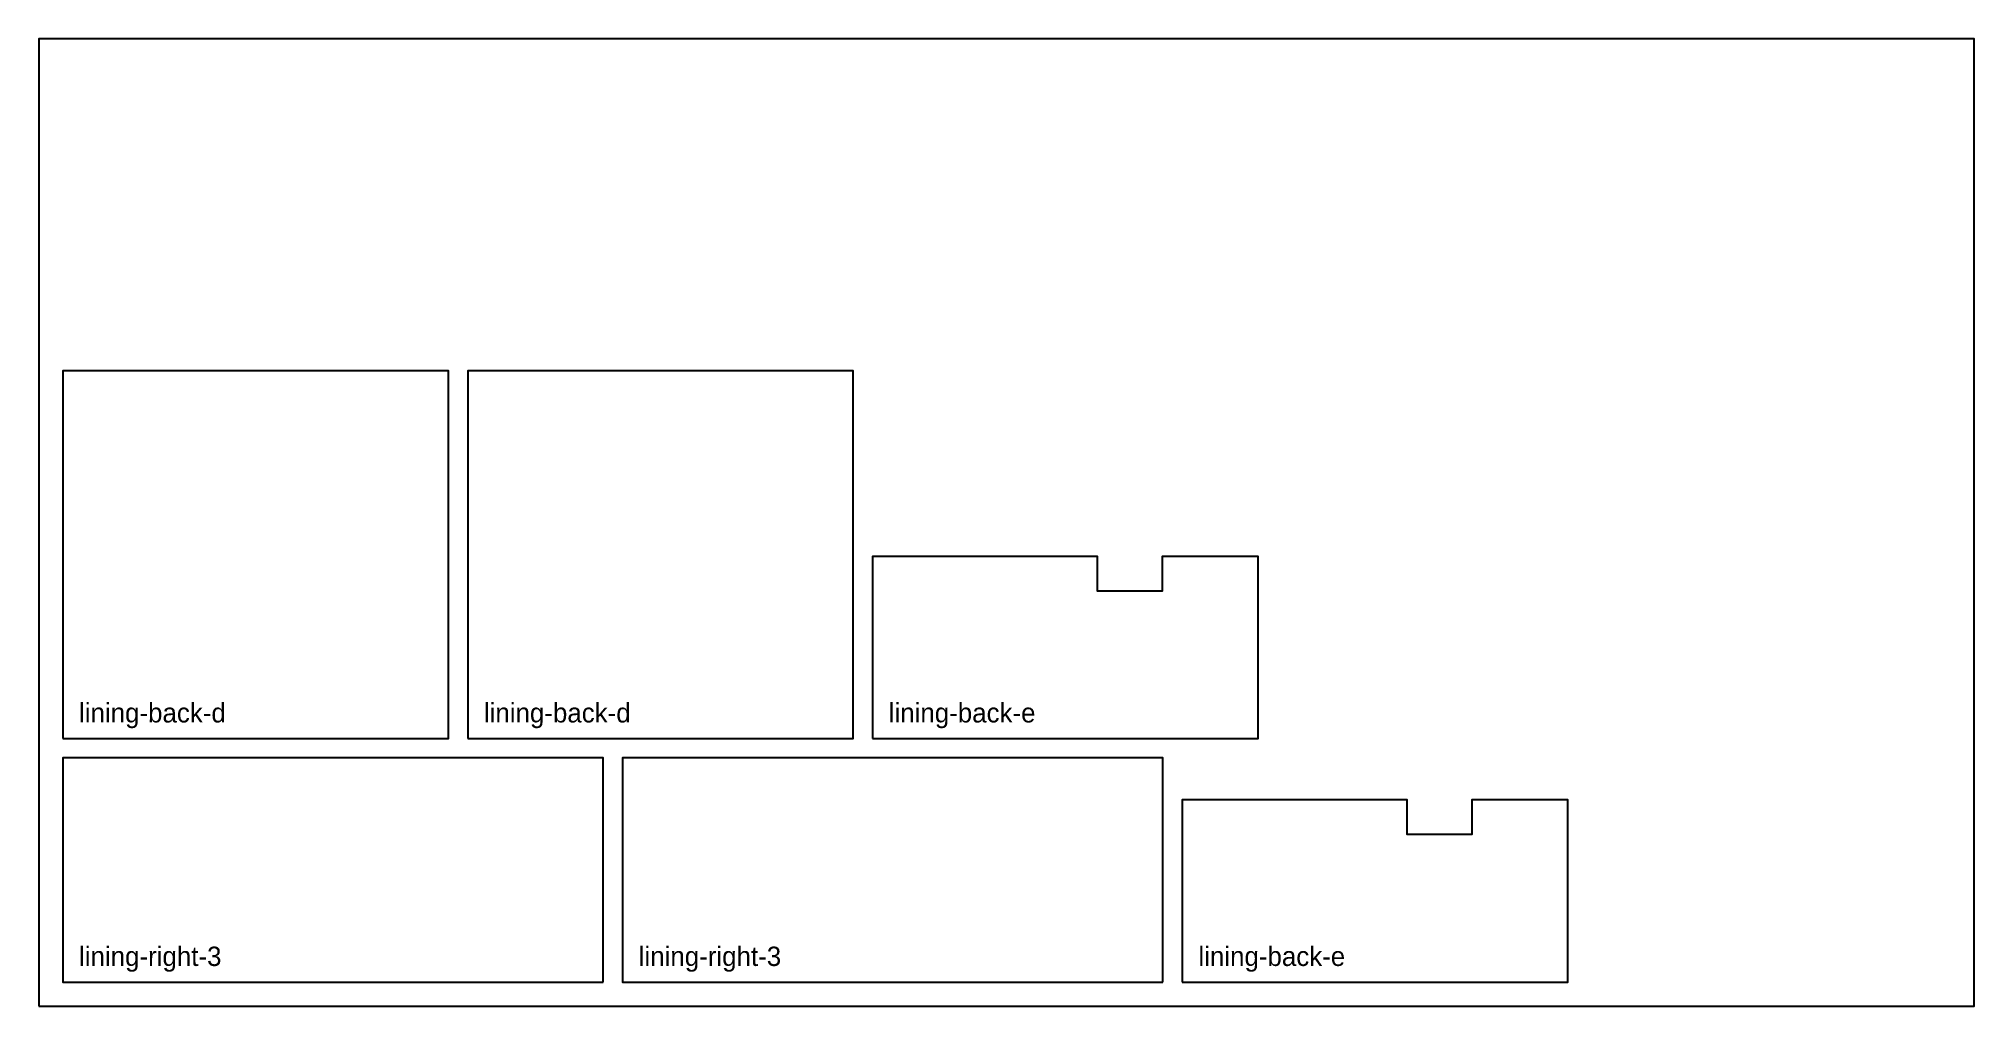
# Model space of a CAD drawing. Header units: millimetres. Extents: x 0 to 1200, y 0 to 600.
import ezdxf

# ---------------------------------------------------------------- set-up
doc = ezdxf.new("R2010")
doc.units = ezdxf.units.MM
doc.layers.add('CUT_OUTSIDE', color=1, linetype='Continuous')

msp = doc.modelspace()

# ---------------------------------------------------------------- linework, layer by layer
at = {"layer": 'CUT_OUTSIDE'}
for points in [[(15, 166), (254, 166), (254, 394), (15, 394), (15, 166)], [(266, 166), (505, 166), (505, 394), (266, 394), (266, 166)], [(517, 166), (756, 166), (756, 279), (696.5, 279), (696.5, 257.5), (656.5, 257.5), (656.5, 279), (517, 279), (517, 166)], [(350, 15), (350, 154), (15, 154), (15, 15), (350, 15)], [(697, 15), (697, 154), (362, 154), (362, 15), (697, 15)], [(709, 15), (948, 15), (948, 128), (888.5, 128), (888.5, 106.5), (848.5, 106.5), (848.5, 128), (709, 128), (709, 15)]]:
    msp.add_lwpolyline(points, close=True, dxfattribs=at)
at = {"layer": 'SHEET_EDGE'}
msp.add_lwpolyline([(0, 0), (1200, 0), (1200, 600), (0, 600)], close=True, dxfattribs=at)

# ---------------------------------------------------------------- texts
at = {"layer": 'NOTES'}
for s, p in [('lining-back-d', (25, 176)), ('lining-back-d', (276, 176)), ('lining-back-e', (527, 176)), ('lining-right-3', (25, 25)), ('lining-right-3', (372, 25)), ('lining-back-e', (719, 25))]:
    msp.add_text(s, height=12, dxfattribs=at).set_placement(p)

doc.saveas('drawing.dxf')
